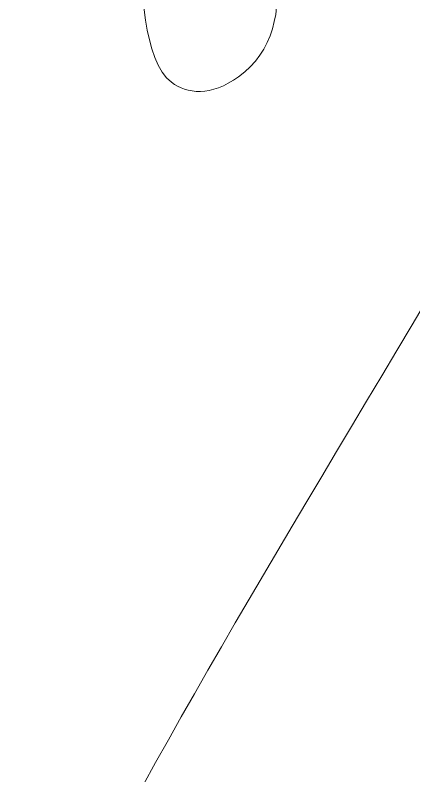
# Model space of a CAD drawing. Header units: inches. Extents: x -160 to 752, y 28 to 782.
# Drawn here: x 401 to 445.8, y 225.4 to 310.8 of the extents above; entities that cross this region are included whole.
import ezdxf

# ---------------------------------------------------------------- set-up
doc = ezdxf.new("R2010")
doc.units = ezdxf.units.IN
doc.header["$MEASUREMENT"] = 0
doc.layers.add('_U+0421_U+043B_U+043E_U+0439 1', color=7, linetype='Continuous')

# ---------------------------------------------------------------- blocks, each defined once
blk = doc.blocks.new('block 2')
at = {"layer": '_U+0421_U+043B_U+043E_U+0439 1', "color": 12, "lineweight": 9, "true_color": 0xe30513}
for points, knots in [([(305.09, 27.814), (184.245, 132.086), (55.294, 227.605), (-54.648, 344.614), (-130.379, 432.044), (-160.472, 554.527), (-106.382, 659.789), (-61.653, 746.823), (0.67, 769.936), (55.395, 761.155), (152.473, 745.576), (244.359, 626.028), (305.003, 559.166), (383.274, 640.557), (469.584, 781.891), (597.356, 753.442), (657.303, 740.096), (700.304, 699.787), (723.454, 645.646), (746.596, 591.535), (751.522, 539.494), (735.492, 482.616), (690.017, 321.273), (429.513, 136.472), (305.09, 27.814), (305.09, 27.814), (305.09, 27.814), (305.09, 27.814)], [0, 0, 0, 0, 1, 1, 1, 2, 2, 2, 3, 3, 3, 4, 4, 4, 5, 5, 5, 6, 6, 6, 7, 7, 7, 8, 8, 8, 9, 9, 9, 9]), ([(368.444, 630.967), (378.343, 624.631), (388.243, 618.295), (397.961, 611.693), (397.249, 610.259), (396.105, 609.49), (394.528, 609.413), (389.638, 609.174), (382.461, 608.18), (378.626, 605.282), (376.755, 603.869), (375.663, 602.106), (375.097, 599.841), (374.531, 597.574), (374.923, 595.269), (376.498, 593.41), (379.854, 589.447), (387.588, 593.741), (392.59, 595.784), (391.991, 591.837), (390.747, 582.991), (393.442, 580.171), (394.961, 578.58), (397.485, 577.817), (400.985, 579.496), (405.22, 581.525), (407.205, 586.117), (406.909, 590.697), (406.551, 594.084), (406.313, 597.585), (405.441, 601.414), (405.293, 602.069), (405.109, 604.297), (406.612, 605.55), (430.895, 588.411), (453.347, 569.482), (471.759, 543.656), (499.533, 504.695), (517.314, 450.946), (500.056, 389.009), (482.799, 327.073), (430.596, 256.903), (406.606, 207.427), (393.541, 180.483), (391.138, 191.769), (388.23, 141.243)], [0, 0, 0, 0, 1, 1, 1, 2, 2, 2, 3, 3, 3, 4, 4, 4, 5, 5, 5, 6, 6, 6, 7, 7, 7, 8, 8, 8, 9, 9, 9, 10, 10, 10, 11, 11, 11, 12, 12, 12, 13, 13, 13, 14, 14, 14, 15, 15, 15, 15]), ([(-133.176, 526.041), (-108.388, 533.444), (-83.6, 540.847), (-55.475, 535.104), (-54.607, 536.857), (-55.835, 539.063), (-56.236, 539.602), (-58.58, 542.752), (-60.213, 545.858), (-61.908, 548.812), (-64.031, 552.881), (-64.071, 557.883), (-61.019, 561.452), (-58.497, 564.402), (-55.878, 564.723), (-53.846, 563.882), (-50.241, 562.393), (-47.803, 553.798), (-46.756, 549.946), (-43.007, 553.837), (-37.669, 560.89), (-32.996, 558.622), (-30.805, 557.558), (-29.513, 555.608), (-29.116, 553.306), (-28.718, 551.005), (-29.006, 548.952), (-30.144, 546.902), (-32.481, 542.702), (-38.645, 538.891), (-43.021, 536.697), (-44.431, 535.989), (-45.612, 534.196), (-45.684, 532.597), (-43.528, 531.932), (-41.351, 531.185), (-39.153, 530.353), (-4.072, 517.062), (36.62, 481.677), (67.416, 458.647), (98.212, 435.616), (119.112, 424.939), (144.764, 406.584), (170.419, 388.229), (200.826, 362.194), (232.923, 357.148), (265.021, 352.103), (298.808, 368.046), (336.183, 364.286), (362.156, 361.674), (390.05, 349.49), (418.014, 335.275), (417.559, 333.74), (416.157, 332.575), (414.617, 332.229), (409.841, 331.154), (402.94, 328.943), (399.66, 325.429), (398.06, 323.715), (397.286, 321.791), (397.117, 319.463), (396.948, 317.133), (397.731, 314.929), (399.601, 313.368), (403.589, 310.039), (410.47, 315.598), (415.047, 318.47), (415.135, 314.478), (415.428, 305.55), (418.567, 303.235), (420.337, 301.928), (422.955, 301.61), (426.115, 303.864), (429.937, 306.591), (431.105, 311.456), (430.027, 315.916), (429.093, 319.192), (428.258, 322.599), (426.741, 326.222), (426.482, 326.842), (425.918, 329.005), (427.183, 330.498), (436.293, 325.751), (445.601, 320.785), (454.679, 316.031), (470.916, 307.527), (487.227, 299.462), (503.256, 291.591), (502.801, 290.057), (501.399, 288.892), (499.859, 288.545), (495.083, 287.47), (488.182, 285.259), (484.902, 281.746), (483.302, 280.032), (482.528, 278.108), (482.359, 275.779), (482.19, 273.449), (482.973, 271.245), (484.844, 269.684), (488.831, 266.356), (495.712, 271.914), (500.289, 274.786), (500.377, 270.795), (500.67, 261.866), (503.809, 259.551), (505.579, 258.245), (508.197, 257.926), (511.356, 260.181), (515.179, 262.908), (516.347, 267.773), (515.268, 272.233), (514.334, 275.509), (513.5, 278.916), (511.983, 282.539), (511.724, 283.159), (511.298, 285.408), (512.563, 286.901), (532.968, 276.975), (553.263, 267.381), (573.558, 257.788)], [0, 0, 0, 0, 1, 1, 1, 2, 2, 2, 3, 3, 3, 4, 4, 4, 5, 5, 5, 6, 6, 6, 7, 7, 7, 8, 8, 8, 9, 9, 9, 10, 10, 10, 11, 11, 11, 12, 12, 12, 13, 13, 13, 14, 14, 14, 15, 15, 15, 16, 16, 16, 17, 17, 17, 18, 18, 18, 19, 19, 19, 20, 20, 20, 21, 21, 21, 22, 22, 22, 23, 23, 23, 24, 24, 24, 25, 25, 25, 26, 26, 26, 27, 27, 27, 28, 28, 28, 29, 29, 29, 30, 30, 30, 31, 31, 31, 32, 32, 32, 33, 33, 33, 34, 34, 34, 35, 35, 35, 36, 36, 36, 37, 37, 37, 38, 38, 38, 39, 39, 39, 40, 40, 40, 40])]:
    blk.add_open_spline(points, degree=3, knots=knots, dxfattribs=at)

msp = doc.modelspace()

# ---------------------------------------------------------------- block references
at = {"layer": '_U+0421_U+043B_U+043E_U+0439 1'}
msp.add_blockref('block 2', (0, 0), dxfattribs=at)

doc.saveas('drawing.dxf')
